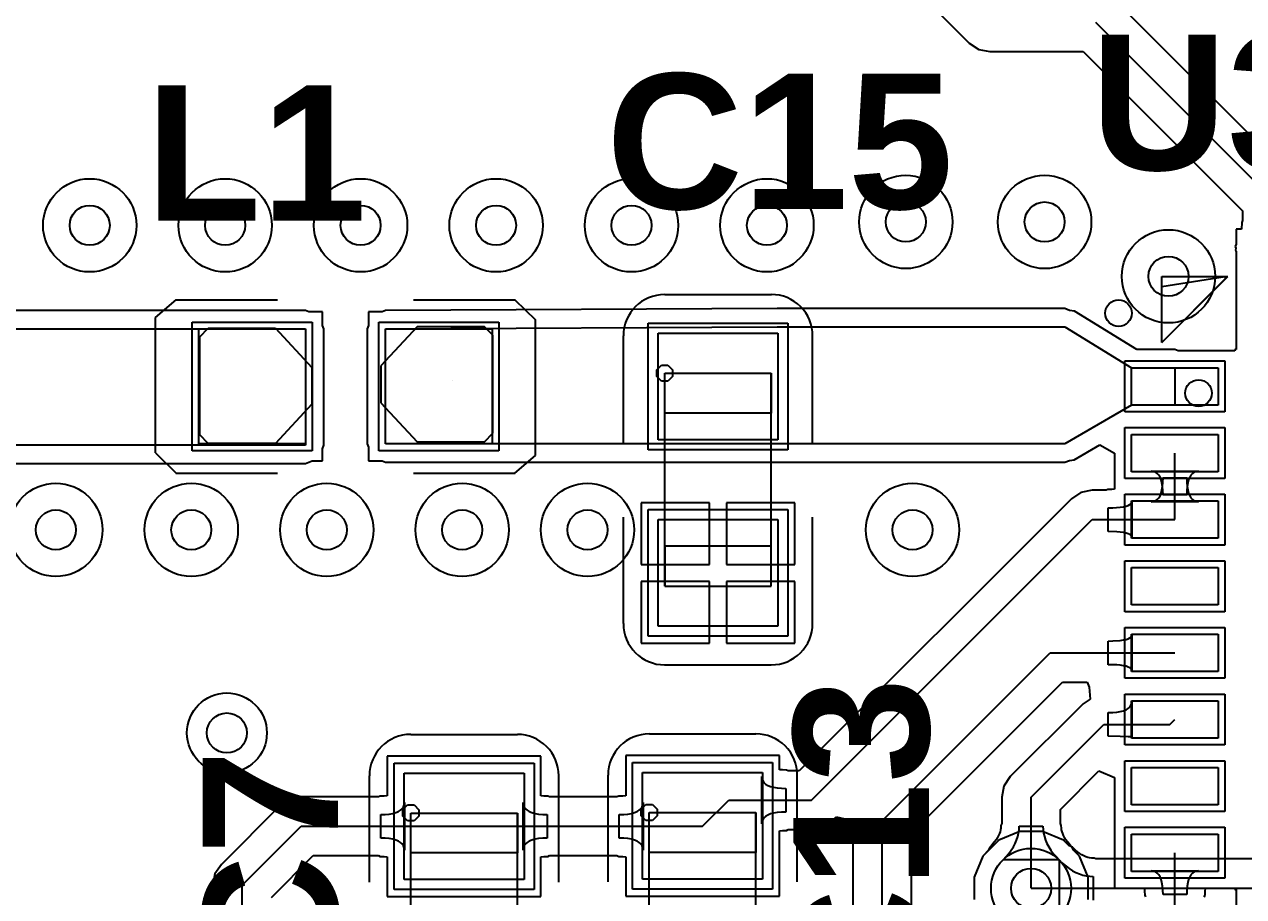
# Model space of a CAD drawing. Extents: x -53 to 82, y -68 to 38.
# Drawn here: x 11.37 to 20.52, y 18.08 to 24.62 of the extents above; entities that cross this region are included whole.
import ezdxf

# ---------------------------------------------------------------- set-up
doc = ezdxf.new("R2010")
doc.units = 0
for name, color, linetype in [('BOTTOM_LAYER', 5, 'CONTINUOUS'), ('MECHANICAL_15', 56, 'CONTINUOUS'), ('TOP_LAYER', 1, 'CONTINUOUS'), ('TOP_OVERLAY', 2, 'CONTINUOUS'), ('TOP_PASTE', 8, 'CONTINUOUS'), ('TOP_SOLDER', 216, 'CONTINUOUS')]:
    doc.layers.add(name, color=color, linetype=linetype)
doc.styles.add('ARIAL_BOLD', font='', dxfattribs={"height": 0.2})
doc.styles.get('ARIAL_BOLD').set_extended_font_data('Arial', bold=True)

msp = doc.modelspace()

# ---------------------------------------------------------------- linework, layer by layer
at = {"layer": 'BOTTOM_LAYER'}
for p, q in [((18.6811, 18.4996), (18.561, 18.3795)), ((18.8381, 18.5646), (18.6811, 18.4996)), ((19.0079, 18.5646), (18.8381, 18.5646)), ((19.1649, 18.4996), (19.0079, 18.5646)), ((19.2083, 18.4562), (19.1649, 18.4996)), ((19.2326, 18.4466), (19.2083, 18.4562)), ((19.2535, 18.4266), (19.2326, 18.4466)), ((19.2709, 18.4117), (19.2535, 18.4266)), ((19.2877, 18.3992), (19.2709, 18.4117)), ((19.3038, 18.389), (19.2877, 18.3992)), ((19.3191, 18.3809), (19.3038, 18.389)), ((18.561, 18.3795), (18.496, 18.2226)), ((19.1372, 17.9276), (19.1372, 18.3476)), ((19.1372, 18.3476), (19.1611, 18.3246)), ((19.1611, 18.3246), (19.1853, 18.304)), ((19.1853, 18.304), (19.2098, 18.2859)), ((19.3338, 18.3746), (19.3191, 18.3809)), ((19.348, 18.3699), (19.3338, 18.3746)), ((19.3617, 18.3667), (19.348, 18.3699)), ((19.3755, 18.3648), (19.3617, 18.3667)), ((19.3958, 18.3639), (19.3755, 18.3648)), ((19.4088, 18.3578), (19.3958, 18.3639)), ((27.2159, 18.3578), (19.4088, 18.3578)), ((18.496, 18.2226), (18.496, 18.0527)), ((19.2098, 18.2859), (19.2346, 18.2701)), ((19.2346, 18.2701), (19.2597, 18.2568)), ((19.2597, 18.2568), (19.285, 18.2459)), ((19.285, 18.2459), (19.3107, 18.2374)), ((19.3107, 18.2374), (19.3367, 18.2314)), ((19.3367, 18.2314), (19.363, 18.2277)), ((19.363, 18.2277), (19.3895, 18.2265)), ((19.3895, 18.2265), (19.3895, 18.0487)), ((18.923, 18.1376), (27.307, 18.1376))]:
    msp.add_line(p, q, dxfattribs=at)
for centre, radius in [((11.8618, 23.114), 0.35), ((12.8778, 23.114), 0.35), ((13.8938, 23.114), 0.35), ((14.9098, 23.114), 0.35), ((15.9258, 23.114), 0.35), ((16.9418, 23.114), 0.35), ((17.9832, 23.1394), 0.35), ((19.0246, 23.1394), 0.35), ((11.8618, 23.114), 0.15), ((12.8778, 23.114), 0.15), ((13.8938, 23.114), 0.15), ((14.9098, 23.114), 0.15), ((15.9258, 23.114), 0.15), ((16.9418, 23.114), 0.15), ((17.9832, 23.1394), 0.15), ((19.0246, 23.1394), 0.15), ((19.9534, 22.7312), 0.35), ((19.9534, 22.7312), 0.15), ((11.6078, 20.828), 0.35), ((12.6238, 20.828), 0.35), ((13.6398, 20.828), 0.35), ((14.6558, 20.828), 0.35), ((15.5956, 20.828), 0.35), ((18.034, 20.828), 0.35), ((11.6078, 20.828), 0.15), ((12.6238, 20.828), 0.15), ((13.6398, 20.828), 0.15), ((14.6558, 20.828), 0.15), ((15.5956, 20.828), 0.15), ((18.034, 20.828), 0.15), ((12.8905, 19.304), 0.3), ((12.8905, 19.304), 0.15), ((18.923, 18.1376), 0.3), ((18.923, 18.1376), 0.15)]:
    msp.add_circle(centre, radius, dxfattribs=at)
at = {"layer": 'MECHANICAL_15'}
for p, q in [((16.1145, 22.03), (16.1496, 22.0651)), ((16.1496, 22.0651), (16.1745, 22.0651)), ((16.1745, 22.0651), (16.1993, 22.0651)), ((16.1993, 22.0651), (16.2344, 22.03)), ((16.1145, 21.9803), (16.1145, 22.03)), ((16.1496, 21.9451), (16.1145, 21.9803)), ((16.1745, 22.005), (16.9745, 22.005)), ((16.1745, 20.405), (16.1745, 22.005)), ((16.1745, 22.005), (16.1745, 22.005)), ((16.1745, 22.005), (16.9745, 22.005)), ((16.1745, 21.705), (16.1745, 22.005)), ((16.2344, 21.9803), (16.1993, 21.9451)), ((16.2344, 22.03), (16.2344, 21.9803)), ((16.9745, 20.405), (16.9745, 22.005)), ((16.9745, 22.005), (16.9745, 21.705)), ((14.5798, 21.9487), (14.5803, 21.9492)), ((16.1745, 21.9451), (16.1496, 21.9451)), ((16.1745, 21.9451), (16.1745, 21.9451)), ((16.1993, 21.9451), (16.1745, 21.9451)), ((16.9745, 21.705), (16.1745, 21.705)), ((16.9745, 20.705), (16.1745, 20.705)), ((16.1745, 20.705), (16.1745, 20.405)), ((16.9745, 20.405), (16.9745, 20.705)), ((16.1745, 20.405), (16.9745, 20.405)), ((16.1745, 20.405), (16.1745, 20.405)), ((16.1745, 20.405), (16.9745, 20.405)), ((14.2095, 18.728), (14.2446, 18.7631)), ((14.2446, 18.7631), (14.2695, 18.7631)), ((14.2695, 18.7631), (14.2943, 18.7631)), ((14.2943, 18.7631), (14.3294, 18.728)), ((15.9992, 18.7319), (16.0343, 18.7671)), ((16.0343, 18.7671), (16.0591, 18.7671)), ((16.0591, 18.7671), (16.084, 18.7671)), ((16.084, 18.7671), (16.1191, 18.7319)), ((14.2095, 18.6783), (14.2095, 18.728)), ((14.2446, 18.6431), (14.2095, 18.6783)), ((14.2695, 18.703), (15.0695, 18.703)), ((14.2695, 17.103), (14.2695, 18.703)), ((14.2695, 18.703), (14.2695, 18.703)), ((14.2695, 18.703), (15.0695, 18.703)), ((14.2695, 18.403), (14.2695, 18.703)), ((14.3294, 18.6783), (14.2943, 18.6431)), ((14.3294, 18.728), (14.3294, 18.6783)), ((15.0695, 17.103), (15.0695, 18.703)), ((15.0695, 18.703), (15.0695, 18.403)), ((15.9992, 18.6823), (15.9992, 18.7319)), ((16.0343, 18.6471), (15.9992, 18.6823)), ((16.0592, 18.707), (16.8592, 18.707)), ((16.0592, 17.107), (16.0592, 18.707)), ((16.0592, 18.707), (16.0592, 18.707)), ((16.0592, 18.707), (16.8592, 18.707)), ((16.0592, 18.407), (16.0592, 18.707)), ((16.1191, 18.6823), (16.084, 18.6471)), ((16.1191, 18.7319), (16.1191, 18.6823)), ((16.8592, 17.107), (16.8592, 18.707)), ((16.8592, 18.707), (16.8592, 18.407)), ((14.2695, 18.6431), (14.2446, 18.6431)), ((14.2695, 18.6431), (14.2695, 18.6431)), ((14.2943, 18.6431), (14.2695, 18.6431)), ((16.0591, 18.6471), (16.0343, 18.6471)), ((16.0591, 18.6471), (16.0591, 18.6471)), ((16.084, 18.6471), (16.0591, 18.6471)), ((15.0695, 18.403), (14.2695, 18.403)), ((16.8592, 18.407), (16.0592, 18.407))]:
    msp.add_line(p, q, dxfattribs=at)
msp.add_circle((20.179, 21.855), 0.1001, dxfattribs=at)
at = {"layer": 'TOP_LAYER'}
for p, q in [((17.5875, 25.3537), (18.4588, 24.4823)), ((20.8846, 23.4703), (19.5613, 24.7937)), ((19.4056, 24.638), (20.729, 23.3146)), ((18.4588, 24.4823), (18.5303, 24.4346)), ((18.5303, 24.4346), (18.6145, 24.4179)), ((18.6145, 24.4179), (19.3144, 24.4179)), ((19.3144, 24.4179), (20.5089, 23.2234)), ((20.5089, 23.1502), (20.5027, 23.1364)), ((20.5089, 23.2234), (20.5089, 23.1502)), ((20.5011, 23.0845), (20.462, 23.0845)), ((20.462, 23.0845), (20.462, 22.9724)), ((20.5027, 23.1364), (20.5011, 23.0845)), ((20.462, 22.9724), (20.4546, 22.9545)), ((20.4546, 22.9545), (20.4598, 22.9417)), ((20.4598, 22.9417), (20.4571, 22.9282)), ((20.4571, 22.9282), (20.462, 22.9209)), ((20.462, 22.9209), (20.462, 22.182)), ((13.4806, 22.4745), (8.748, 22.4745)), ((13.5059, 22.464), (13.4806, 22.4745)), ((13.6076, 22.464), (13.5059, 22.464)), ((13.6076, 22.3623), (13.6076, 22.464)), ((14.0548, 22.464), (13.9534, 22.464)), ((13.9534, 22.464), (13.9534, 22.3623)), ((14.0797, 22.4745), (14.0548, 22.464)), ((17.0173, 22.4895), (14.0797, 22.4745)), ((17.0176, 22.4893), (17.0173, 22.4895)), ((17.018, 22.4895), (17.0176, 22.4893)), ((19.177, 22.4895), (17.018, 22.4895)), ((19.2118, 22.4751), (19.177, 22.4895)), ((19.249, 22.4691), (19.2118, 22.4751)), ((19.7153, 22.1825), (19.249, 22.4691)), ((10.9794, 22.337), (13.4806, 22.337)), ((12.6806, 21.473), (12.6806, 22.337)), ((12.6806, 22.337), (13.4806, 22.337)), ((13.4806, 22.337), (13.4806, 21.463)), ((13.4806, 22.337), (13.4806, 21.473)), ((13.6181, 22.337), (13.6076, 22.3623)), ((13.6181, 21.463), (13.6181, 22.337)), ((13.9534, 22.3623), (13.9429, 22.337)), ((13.9429, 22.337), (13.9429, 21.473)), ((14.0804, 22.337), (17.018, 22.352)), ((14.0804, 21.473), (14.0804, 22.337)), ((14.0804, 21.473), (14.0804, 22.337)), ((14.0804, 22.337), (14.8804, 22.337)), ((14.8804, 22.337), (14.8804, 21.473)), ((17.018, 22.352), (19.177, 22.352)), ((19.177, 22.352), (19.6765, 22.045)), ((16.1245, 21.505), (16.1245, 22.305)), ((16.1245, 22.305), (17.0245, 22.305)), ((17.0245, 22.305), (17.0245, 21.505)), ((20.0015, 22.1825), (19.7153, 22.1825)), ((20.0267, 22.172), (20.0015, 22.1825)), ((20.452, 22.172), (20.0267, 22.172)), ((20.462, 22.182), (20.452, 22.182)), ((20.452, 22.182), (20.452, 22.172)), ((19.6765, 22.045), (20.0015, 22.045)), ((19.6765, 22.045), (20.3265, 22.045)), ((19.6765, 21.765), (19.6765, 22.045)), ((20.0015, 22.045), (20.0015, 21.765)), ((20.3265, 22.045), (20.3265, 21.765)), ((19.6765, 21.7651), (19.177, 21.473)), ((20.0015, 21.765), (19.6765, 21.7651)), ((20.3265, 21.765), (19.6765, 21.765)), ((17.0245, 21.505), (16.1245, 21.505)), ((19.6765, 21.545), (20.3265, 21.545)), ((19.6765, 21.265), (19.6765, 21.545)), ((20.3265, 21.545), (20.3265, 21.265)), ((13.4806, 21.463), (10.0054, 21.463)), ((13.4806, 21.473), (12.6806, 21.473)), ((13.6076, 21.4377), (13.6181, 21.463)), ((13.6076, 21.346), (13.6076, 21.4377)), ((13.9429, 21.473), (13.9534, 21.4478)), ((13.9534, 21.4478), (13.9534, 21.346)), ((19.177, 21.473), (14.0804, 21.473)), ((14.8804, 21.473), (14.0804, 21.473)), ((19.2464, 21.3544), (19.4393, 21.4672)), ((19.4393, 21.4672), (19.5495, 21.404)), ((19.5495, 21.404), (19.5495, 21.1331)), ((20.0015, 20.905), (20.0015, 21.405)), ((8.763, 21.3255), (13.4806, 21.3255)), ((13.4806, 21.3255), (13.5301, 21.346)), ((13.5301, 21.346), (13.6076, 21.346)), ((13.9534, 21.346), (14.0551, 21.346)), ((14.0551, 21.346), (14.0804, 21.3356)), ((14.0804, 21.3356), (19.177, 21.3356)), ((19.177, 21.3356), (19.2105, 21.3494)), ((19.2105, 21.3494), (19.2464, 21.3544)), ((20.3265, 21.265), (19.6765, 21.265)), ((19.8406, 21.2663), (19.8237, 21.2681)), ((19.8237, 21.2681), (20.1793, 21.2681)), ((19.8557, 21.261), (19.8406, 21.2663)), ((19.869, 21.2521), (19.8557, 21.261)), ((19.8806, 21.2396), (19.869, 21.2521)), ((19.8904, 21.2236), (19.8806, 21.2396)), ((19.8984, 21.2041), (19.8904, 21.2236)), ((19.9117, 21.1854), (19.9126, 21.2198)), ((19.9126, 21.2198), (20.0904, 21.2198)), ((20.0904, 21.2198), (20.0913, 21.1854)), ((20.1126, 21.2236), (20.1046, 21.2041)), ((20.1224, 21.2396), (20.1126, 21.2236)), ((20.1339, 21.2521), (20.1224, 21.2396)), ((20.1473, 21.261), (20.1339, 21.2521)), ((20.1624, 21.2663), (20.1473, 21.261)), ((20.1793, 21.2681), (20.1624, 21.2663)), ((19.4998, 21.1314), (19.4853, 21.1252)), ((19.5299, 21.1318), (19.4998, 21.1314)), ((19.5495, 21.1331), (19.5299, 21.1318)), ((19.9046, 21.181), (19.8984, 21.2041)), ((19.8984, 21.1041), (19.9046, 21.1276)), ((19.909, 21.1543), (19.9046, 21.181)), ((19.9046, 21.1276), (19.909, 21.1547)), ((19.909, 21.1547), (19.9117, 21.1854)), ((19.9117, 21.1241), (19.909, 21.1543)), ((20.0913, 21.1854), (20.0939, 21.1547)), ((20.0939, 21.1543), (20.0913, 21.1241)), ((20.0984, 21.181), (20.0939, 21.1543)), ((20.0939, 21.1547), (20.0984, 21.1276)), ((20.1046, 21.2041), (20.0984, 21.181)), ((20.0984, 21.1276), (20.1046, 21.1041)), ((19.2254, 21.0607), (17.1838, 19.0191)), ((19.2968, 21.1084), (19.2254, 21.0607)), ((19.381, 21.1252), (19.2968, 21.1084)), ((19.4853, 21.1252), (19.381, 21.1252)), ((19.6765, 21.045), (20.3265, 21.045)), ((19.6765, 20.765), (19.6765, 21.045)), ((19.6777, 21.0329), (19.6795, 21.042)), ((19.6795, 21.042), (19.6795, 20.7681)), ((19.8237, 21.0389), (19.8406, 21.0408)), ((20.1793, 21.0389), (19.8237, 21.0389)), ((19.8406, 21.0408), (19.8557, 21.0462)), ((19.8557, 21.0462), (19.869, 21.0552)), ((19.869, 21.0552), (19.8806, 21.0679)), ((19.8806, 21.0679), (19.8904, 21.0842)), ((19.8904, 21.0842), (19.8984, 21.1041)), ((19.9126, 21.0903), (19.9117, 21.1241)), ((20.0904, 21.0903), (19.9126, 21.0903)), ((20.0913, 21.1241), (20.0904, 21.0903)), ((20.1046, 21.1041), (20.1126, 21.0842)), ((20.1126, 21.0842), (20.1224, 21.0679)), ((20.1224, 21.0679), (20.1339, 21.0552)), ((20.1339, 21.0552), (20.1473, 21.0462)), ((20.1473, 21.0462), (20.1624, 21.0408)), ((20.1624, 21.0408), (20.1793, 21.0389)), ((20.3265, 21.045), (20.3265, 20.765)), ((16.511, 21.032), (15.9975, 21.032)), ((15.9975, 21.032), (15.9975, 20.5685)), ((16.511, 20.5685), (16.511, 21.032)), ((17.1515, 21.032), (16.638, 21.032)), ((16.638, 21.032), (16.638, 20.5685)), ((17.1515, 20.5685), (17.1515, 21.032)), ((19.5017, 20.9939), (19.5355, 20.9944)), ((19.5017, 20.8161), (19.5017, 20.9939)), ((19.5355, 20.9944), (19.5924, 20.9983)), ((19.5924, 20.9983), (19.6155, 21.0016)), ((19.6155, 21.0016), (19.6351, 21.006)), ((19.6351, 21.006), (19.6511, 21.0112)), ((19.6511, 21.0112), (19.6635, 21.0175)), ((19.6635, 21.0175), (19.6724, 21.0247)), ((19.6724, 21.0247), (19.6777, 21.0329)), ((16.1245, 20.105), (16.1245, 20.905)), ((16.1245, 20.905), (17.0245, 20.905)), ((17.0245, 20.905), (17.0245, 20.105)), ((17.2749, 18.7989), (19.381, 20.905)), ((19.381, 20.905), (20.0015, 20.905)), ((19.5657, 20.8142), (19.5017, 20.8161)), ((19.5924, 20.8118), (19.5657, 20.8142)), ((19.6155, 20.8084), (19.5924, 20.8118)), ((19.6351, 20.8041), (19.6155, 20.8084)), ((19.6511, 20.7988), (19.6351, 20.8041)), ((19.6635, 20.7926), (19.6511, 20.7988)), ((19.6724, 20.7854), (19.6635, 20.7926)), ((19.6777, 20.7772), (19.6724, 20.7854)), ((20.3265, 20.765), (19.6765, 20.765)), ((19.6795, 20.7681), (19.6777, 20.7772)), ((15.9975, 20.5685), (16.511, 20.5685)), ((16.638, 20.5685), (17.1515, 20.5685)), ((19.6765, 20.545), (20.3265, 20.545)), ((19.6765, 20.265), (19.6765, 20.545)), ((20.3265, 20.545), (20.3265, 20.265)), ((16.511, 20.4415), (15.9975, 20.4415)), ((15.9975, 20.4415), (15.9975, 19.978)), ((16.511, 19.978), (16.511, 20.4415)), ((17.1515, 20.4415), (16.638, 20.4415)), ((16.638, 20.4415), (16.638, 19.978)), ((17.1515, 19.978), (17.1515, 20.4415)), ((20.3265, 20.265), (19.6765, 20.265)), ((17.0245, 20.105), (16.1245, 20.105)), ((19.6724, 20.0247), (19.6777, 20.0328)), ((19.6765, 20.045), (20.3265, 20.045)), ((19.6765, 19.765), (19.6765, 20.045)), ((19.6777, 20.0328), (19.6795, 20.042)), ((19.6795, 20.042), (19.6795, 19.7681)), ((20.3265, 20.045), (20.3265, 19.765)), ((15.9975, 19.978), (16.511, 19.978)), ((16.638, 19.978), (17.1515, 19.978)), ((19.5017, 19.9939), (19.5355, 19.9944)), ((19.5017, 19.8161), (19.5017, 19.9939)), ((19.5355, 19.9944), (19.5924, 19.9982)), ((19.5924, 19.9982), (19.6155, 20.0016)), ((19.6155, 20.0016), (19.6351, 20.0059)), ((19.6351, 20.0059), (19.6511, 20.0112)), ((19.6511, 20.0112), (19.6635, 20.0175)), ((19.6635, 20.0175), (19.6724, 20.0247)), ((17.8054, 18.6436), (19.0668, 19.905)), ((19.0668, 19.905), (20.0015, 19.905)), ((19.5657, 19.8142), (19.5017, 19.8161)), ((19.5924, 19.8118), (19.5657, 19.8142)), ((19.6155, 19.8084), (19.5924, 19.8118)), ((19.6351, 19.8041), (19.6155, 19.8084)), ((19.6511, 19.7988), (19.6351, 19.8041)), ((19.6635, 19.7926), (19.6511, 19.7988)), ((19.6724, 19.7854), (19.6635, 19.7926)), ((19.6777, 19.7772), (19.6724, 19.7854)), ((20.3265, 19.765), (19.6765, 19.765)), ((19.6795, 19.7681), (19.6777, 19.7772)), ((18.0255, 18.5524), (19.158, 19.6849)), ((19.158, 19.6849), (19.3441, 19.6849)), ((19.3441, 19.6849), (19.3581, 19.6463)), ((19.3581, 19.6463), (19.3652, 19.5579)), ((19.3139, 19.5236), (18.7673, 18.9771)), ((19.3652, 19.5579), (19.3139, 19.5236)), ((19.6351, 19.4781), (19.6511, 19.4875)), ((19.6511, 19.4875), (19.6635, 19.4985)), ((19.6635, 19.4985), (19.6724, 19.5113)), ((19.6724, 19.5113), (19.6777, 19.5258)), ((19.6765, 19.545), (20.3265, 19.545)), ((19.6765, 19.265), (19.6765, 19.545)), ((19.6777, 19.5258), (19.6795, 19.542)), ((19.6795, 19.542), (19.6795, 19.2681)), ((20.3265, 19.545), (20.3265, 19.265)), ((19.5017, 19.4568), (19.5355, 19.4577)), ((19.5017, 19.279), (19.5017, 19.4568)), ((19.5355, 19.4577), (19.5657, 19.4602)), ((19.5657, 19.4602), (19.5924, 19.4645)), ((19.5924, 19.4645), (19.6155, 19.4704)), ((19.6155, 19.4704), (19.6351, 19.4781)), ((19.9644, 19.3679), (20.0015, 19.405)), ((18.923, 18.8214), (19.4695, 19.3679)), ((19.4695, 19.3679), (19.9644, 19.3679)), ((19.5924, 19.278), (19.5017, 19.279)), ((19.6511, 19.2751), (19.5924, 19.278)), ((19.6635, 19.2736), (19.6511, 19.2751)), ((19.6724, 19.272), (19.6635, 19.2736)), ((19.6777, 19.2701), (19.6724, 19.272)), ((20.3265, 19.265), (19.6765, 19.265)), ((19.6795, 19.2681), (19.6777, 19.2701)), ((15.2465, 19.13), (14.0925, 19.13)), ((14.0925, 19.13), (14.0925, 18.8321)), ((15.2465, 18.832), (15.2465, 19.13)), ((17.0362, 19.134), (15.8822, 19.134)), ((15.8822, 19.134), (15.8822, 18.8321)), ((17.0362, 19.0279), (17.0362, 19.134)), ((17.0573, 19.026), (17.0362, 19.0279)), ((17.0875, 19.0253), (17.0573, 19.026)), ((17.1014, 19.0191), (17.0875, 19.0253)), ((19.6765, 19.045), (20.3265, 19.045)), ((19.6765, 18.765), (19.6765, 19.045)), ((20.3265, 19.045), (20.3265, 18.765)), ((14.2195, 18.203), (14.2195, 19.003)), ((14.2195, 19.003), (15.1195, 19.003)), ((15.1195, 19.003), (15.1195, 18.203)), ((16.0092, 18.207), (16.0092, 19.007)), ((16.0092, 19.007), (16.9092, 19.007)), ((16.9031, 18.6211), (16.9031, 18.9767)), ((16.9031, 18.9767), (16.9049, 18.9599)), ((16.9049, 18.9599), (16.9103, 18.9447)), ((16.9092, 19.007), (16.9092, 18.207)), ((16.9103, 18.9447), (16.9194, 18.9314)), ((16.9194, 18.9314), (16.932, 18.9198)), ((17.1838, 19.0191), (17.1014, 19.0191)), ((18.7673, 18.9771), (18.7196, 18.9056)), ((19.1431, 18.7302), (19.4321, 19.0192)), ((19.4321, 19.0192), (19.5495, 18.9706)), ((19.5495, 18.9706), (19.5495, 18.138)), ((16.932, 18.9198), (16.9483, 18.9101)), ((16.9483, 18.9101), (16.9682, 18.9021)), ((16.9682, 18.9021), (16.9917, 18.8958)), ((16.9917, 18.8958), (17.0188, 18.8914)), ((17.0188, 18.8914), (17.0496, 18.8887)), ((17.0496, 18.8887), (17.084, 18.8878)), ((17.084, 18.8878), (17.084, 18.71)), ((18.7196, 18.9056), (18.7029, 18.8214)), ((13.2912, 18.7587), (12.8491, 18.3167)), ((13.3626, 18.8064), (13.2912, 18.7587)), ((13.4468, 18.8232), (13.3626, 18.8064)), ((14.0273, 18.8232), (13.4468, 18.8232)), ((14.0411, 18.8294), (14.0273, 18.8232)), ((14.0707, 18.8301), (14.0411, 18.8294)), ((14.0914, 18.832), (14.0707, 18.8301)), ((14.0925, 18.8321), (14.0914, 18.832)), ((14.2066, 18.7355), (14.2155, 18.7488)), ((14.2155, 18.7488), (14.2208, 18.7639)), ((14.2208, 18.7639), (14.2226, 18.7808)), ((14.2226, 18.7808), (14.2226, 18.4252)), ((15.1134, 18.4252), (15.1134, 18.7808)), ((15.1134, 18.7808), (15.1152, 18.7639)), ((15.1152, 18.7639), (15.1207, 18.7488)), ((15.1207, 18.7488), (15.1297, 18.7355)), ((15.2676, 18.8301), (15.2465, 18.832)), ((15.2978, 18.8294), (15.2676, 18.8301)), ((15.3117, 18.8232), (15.2978, 18.8294)), ((15.8169, 18.8232), (15.3117, 18.8232)), ((15.8308, 18.8294), (15.8169, 18.8232)), ((15.8603, 18.8301), (15.8308, 18.8294)), ((15.8811, 18.832), (15.8603, 18.8301)), ((15.8822, 18.8321), (15.8811, 18.832)), ((15.9962, 18.7355), (16.0051, 18.7488)), ((16.0051, 18.7488), (16.0105, 18.7639)), ((16.0105, 18.7639), (16.0122, 18.7808)), ((16.0122, 18.7808), (16.0122, 18.4252)), ((16.4592, 18.603), (16.6551, 18.7989)), ((16.6551, 18.7989), (17.2749, 18.7989)), ((18.7029, 18.8214), (18.7029, 18.6234)), ((18.923, 18.1376), (18.923, 18.8214)), ((20.3265, 18.765), (19.6765, 18.765)), ((14.0448, 18.6919), (14.0785, 18.6928)), ((14.0448, 18.5141), (14.0448, 18.6919)), ((14.0785, 18.6928), (14.1088, 18.6955)), ((14.1088, 18.6955), (14.1354, 18.6999)), ((14.1354, 18.6999), (14.1586, 18.7062)), ((14.1586, 18.7062), (14.1781, 18.7142)), ((14.1781, 18.7142), (14.1941, 18.7239)), ((14.1941, 18.7239), (14.2066, 18.7355)), ((15.1297, 18.7355), (15.1424, 18.7239)), ((15.1424, 18.7239), (15.1586, 18.7142)), ((15.1586, 18.7142), (15.1785, 18.7062)), ((15.1785, 18.7062), (15.202, 18.6999)), ((15.202, 18.6999), (15.2292, 18.6955)), ((15.2292, 18.6955), (15.2599, 18.6928)), ((15.2599, 18.6928), (15.2943, 18.6919)), ((15.2943, 18.6919), (15.2943, 18.5141)), ((15.8344, 18.6919), (15.8682, 18.6928)), ((15.8344, 18.5141), (15.8344, 18.6919)), ((15.8682, 18.6928), (15.8985, 18.6955)), ((15.8985, 18.6955), (15.9251, 18.6999)), ((15.9251, 18.6999), (15.9482, 18.7062)), ((15.9482, 18.7062), (15.9678, 18.7142)), ((15.9678, 18.7142), (15.9838, 18.7239)), ((15.9838, 18.7239), (15.9962, 18.7355)), ((16.9194, 18.6665), (16.9103, 18.6531)), ((16.932, 18.678), (16.9194, 18.6665)), ((16.9483, 18.6878), (16.932, 18.678)), ((16.9682, 18.6958), (16.9483, 18.6878)), ((16.9917, 18.702), (16.9682, 18.6958)), ((17.0188, 18.7065), (16.9917, 18.702)), ((17.0496, 18.7092), (17.0188, 18.7065)), ((17.084, 18.71), (17.0496, 18.7092)), ((17.4306, 18.6433), (17.462, 18.6747)), ((17.462, 18.6747), (17.5247, 18.6589)), ((17.5247, 18.6589), (17.5853, 18.6184)), ((19.1431, 18.6234), (19.1431, 18.7302)), ((13.0048, 18.161), (13.4468, 18.603)), ((13.4468, 18.603), (14.6695, 18.603)), ((14.6695, 18.603), (16.4592, 18.603)), ((16.9049, 18.638), (16.9031, 18.6211)), ((16.9103, 18.6531), (16.9049, 18.638)), ((17.0362, 18.57), (17.0573, 18.5718)), ((17.0362, 18.08), (17.0362, 18.57)), ((17.0573, 18.5718), (17.0875, 18.5726)), ((17.0875, 18.5726), (17.1014, 18.5788)), ((17.1014, 18.5788), (17.2749, 18.5788)), ((17.2749, 18.5788), (17.3592, 18.5956)), ((17.3592, 18.5956), (17.4306, 18.6433)), ((17.5853, 18.6184), (17.5853, 15.8782)), ((17.8054, 15.3924), (17.8054, 18.6436)), ((18.6939, 18.5764), (18.6907, 18.5626)), ((18.6959, 18.5902), (18.6939, 18.5764)), ((18.6968, 18.6104), (18.6959, 18.5902)), ((18.7029, 18.6234), (18.6968, 18.6104)), ((18.8293, 18.5513), (18.8329, 18.5776)), ((18.8329, 18.5776), (18.8341, 18.6042)), ((18.8341, 18.6042), (19.0119, 18.6042)), ((19.0119, 18.6042), (19.0131, 18.5776)), ((19.0131, 18.5776), (19.0167, 18.5513)), ((19.1492, 18.6104), (19.1431, 18.6234)), ((19.1501, 18.5902), (19.1492, 18.6104)), ((19.1521, 18.5764), (19.1501, 18.5902)), ((19.1553, 18.5626), (19.1521, 18.5764)), ((14.0785, 18.5132), (14.0448, 18.5141)), ((14.1088, 18.5106), (14.0785, 18.5132)), ((14.1354, 18.5061), (14.1088, 18.5106)), ((14.1586, 18.4999), (14.1354, 18.5061)), ((14.1781, 18.4919), (14.1586, 18.4999)), ((14.1941, 18.4821), (14.1781, 18.4919)), ((14.2066, 18.4706), (14.1941, 18.4821)), ((15.1424, 18.4821), (15.1297, 18.4706)), ((15.1586, 18.4919), (15.1424, 18.4821)), ((15.1785, 18.4999), (15.1586, 18.4919)), ((15.202, 18.5061), (15.1785, 18.4999)), ((15.2292, 18.5106), (15.202, 18.5061)), ((15.2599, 18.5132), (15.2292, 18.5106)), ((15.2943, 18.5141), (15.2599, 18.5132)), ((15.8682, 18.5132), (15.8344, 18.5141)), ((15.8985, 18.5106), (15.8682, 18.5132)), ((15.9251, 18.5061), (15.8985, 18.5106)), ((15.9482, 18.4999), (15.9251, 18.5061)), ((15.9678, 18.4919), (15.9482, 18.4999)), ((15.9838, 18.4821), (15.9678, 18.4919)), ((15.9962, 18.4706), (15.9838, 18.4821)), ((18.0255, 15.8782), (18.0255, 18.5524)), ((18.6489, 18.4855), (18.6341, 18.4681)), ((18.6614, 18.5024), (18.6489, 18.4855)), ((18.6716, 18.5184), (18.6614, 18.5024)), ((18.6798, 18.5338), (18.6716, 18.5184)), ((18.6861, 18.5484), (18.6798, 18.5338)), ((18.6907, 18.5626), (18.6861, 18.5484)), ((18.7905, 18.4492), (18.8038, 18.4743)), ((18.8038, 18.4743), (18.8147, 18.4997)), ((18.8147, 18.4997), (18.8232, 18.5254)), ((18.8232, 18.5254), (18.8293, 18.5513)), ((19.0167, 18.5513), (19.0228, 18.5254)), ((19.0228, 18.5254), (19.0313, 18.4997)), ((19.0313, 18.4997), (19.0422, 18.4743)), ((19.0422, 18.4743), (19.0555, 18.4492)), ((19.1599, 18.5484), (19.1553, 18.5626)), ((19.1662, 18.5338), (19.1599, 18.5484)), ((19.1744, 18.5184), (19.1662, 18.5338)), ((19.1846, 18.5024), (19.1744, 18.5184)), ((19.1971, 18.4855), (19.1846, 18.5024)), ((19.2119, 18.4681), (19.1971, 18.4855)), ((19.6765, 18.545), (20.3265, 18.545)), ((19.6765, 18.265), (19.6765, 18.545)), ((20.3265, 18.545), (20.3265, 18.265)), ((13.2249, 18.0698), (13.538, 18.3829)), ((13.538, 18.3829), (14.0273, 18.3829)), ((14.0273, 18.3829), (14.0411, 18.3767)), ((14.2155, 18.4572), (14.2066, 18.4706)), ((14.2208, 18.4421), (14.2155, 18.4572)), ((14.2226, 18.4252), (14.2208, 18.4421)), ((15.1152, 18.4421), (15.1134, 18.4252)), ((15.1207, 18.4572), (15.1152, 18.4421)), ((15.1297, 18.4706), (15.1207, 18.4572)), ((15.2978, 18.3767), (15.3117, 18.3829)), ((15.3117, 18.3829), (15.8169, 18.3829)), ((15.8169, 18.3829), (15.8308, 18.3767)), ((16.0051, 18.4572), (15.9962, 18.4706)), ((16.0105, 18.4421), (16.0051, 18.4572)), ((16.0122, 18.4252), (16.0105, 18.4421)), ((18.6045, 18.423), (18.561, 18.3795)), ((18.614, 18.4472), (18.6045, 18.423)), ((18.6341, 18.4681), (18.614, 18.4472)), ((18.736, 18.3758), (18.7566, 18.4)), ((18.7566, 18.4), (18.7748, 18.4244)), ((18.7748, 18.4244), (18.7905, 18.4492)), ((19.0555, 18.4492), (19.0712, 18.4244)), ((19.0712, 18.4244), (19.0894, 18.4)), ((19.0894, 18.4), (19.11, 18.3758)), ((19.232, 18.4472), (19.2119, 18.4681)), ((19.2415, 18.423), (19.232, 18.4472)), ((19.285, 18.3795), (19.2415, 18.423)), ((20.0015, 14.5847), (20.0015, 18.405)), ((12.8491, 18.3167), (12.8014, 18.2452)), ((14.0411, 18.3767), (14.0707, 18.3759)), ((14.0707, 18.3759), (14.0914, 18.3741)), ((14.0914, 18.3741), (14.0925, 18.3739)), ((14.0925, 18.3739), (14.0925, 18.076)), ((15.2465, 18.3741), (15.2676, 18.3759)), ((15.2465, 18.076), (15.2465, 18.3741)), ((15.2676, 18.3759), (15.2978, 18.3767)), ((15.8308, 18.3767), (15.8603, 18.3759)), ((15.8603, 18.3759), (15.8811, 18.3741)), ((15.8811, 18.3741), (15.8822, 18.3739)), ((15.8822, 18.3739), (15.8822, 18.08)), ((18.561, 18.3795), (18.496, 18.2226)), ((18.713, 18.3519), (18.736, 18.3758)), ((19.133, 18.3519), (18.713, 18.3519)), ((19.11, 18.3758), (19.133, 18.3519)), ((19.35, 18.2226), (19.285, 18.3795)), ((12.8014, 18.2452), (12.7847, 18.161)), ((15.1195, 18.203), (14.2195, 18.203)), ((16.9092, 18.207), (16.0092, 18.207)), ((18.496, 18.2226), (18.496, 18.0527)), ((19.35, 18.0527), (19.35, 18.2226)), ((20.3265, 18.265), (19.6765, 18.265)), ((19.8406, 18.2663), (19.8237, 18.2681)), ((19.8237, 18.2681), (20.1793, 18.2681)), ((19.8557, 18.2609), (19.8406, 18.2663)), ((19.869, 18.2521), (19.8557, 18.2609)), ((19.8806, 18.2396), (19.869, 18.2521)), ((19.8904, 18.2236), (19.8806, 18.2396)), ((19.8984, 18.2041), (19.8904, 18.2236)), ((19.9046, 18.1809), (19.8984, 18.2041)), ((20.1046, 18.2041), (20.0984, 18.1809)), ((20.1126, 18.2236), (20.1046, 18.2041)), ((20.1224, 18.2396), (20.1126, 18.2236)), ((20.1339, 18.2521), (20.1224, 18.2396)), ((20.1473, 18.2609), (20.1339, 18.2521)), ((20.1624, 18.2663), (20.1473, 18.2609)), ((20.1793, 18.2681), (20.1624, 18.2663)), ((12.7847, 18.161), (12.7847, 17.7808)), ((13.0048, 16.8402), (13.0048, 18.161)), ((19.5495, 18.138), (19.7724, 18.138)), ((19.7724, 18.138), (19.7726, 18.1369)), ((19.7726, 18.1369), (19.7744, 18.1162)), ((19.7744, 18.1162), (19.7752, 18.0866)), ((19.909, 18.1543), (19.9046, 18.1809)), ((19.9117, 18.124), (19.909, 18.1543)), ((19.9126, 18.0903), (19.9117, 18.124)), ((20.0913, 18.124), (20.0904, 18.0903)), ((20.0939, 18.1543), (20.0913, 18.124)), ((20.0984, 18.1809), (20.0939, 18.1543)), ((20.2278, 18.0866), (20.2286, 18.1162)), ((20.2286, 18.1162), (20.2304, 18.1369)), ((20.2304, 18.1369), (20.2306, 18.138)), ((20.2306, 18.138), (20.452, 18.138)), ((20.452, 18.138), (20.452, 18.128)), ((20.452, 18.128), (20.462, 18.128)), ((20.462, 18.128), (20.462, 17.3892)), ((14.0925, 18.076), (15.2465, 18.076)), ((15.8822, 18.08), (17.0362, 18.08)), ((19.7752, 18.0866), (19.7814, 18.0728)), ((20.0904, 18.0903), (19.9126, 18.0903)), ((20.2216, 18.0728), (20.2278, 18.0866))]:
    msp.add_line(p, q, dxfattribs=at)
for centre, radius in [((11.8618, 23.114), 0.35), ((12.8778, 23.114), 0.35), ((13.8938, 23.114), 0.35), ((14.9098, 23.114), 0.35), ((15.9258, 23.114), 0.35), ((16.9418, 23.114), 0.35), ((17.9832, 23.1394), 0.35), ((19.0246, 23.1394), 0.35), ((11.8618, 23.114), 0.15), ((12.8778, 23.114), 0.15), ((13.8938, 23.114), 0.15), ((14.9098, 23.114), 0.15), ((15.9258, 23.114), 0.15), ((16.9418, 23.114), 0.15), ((17.9832, 23.1394), 0.15), ((19.0246, 23.1394), 0.15), ((19.9534, 22.7312), 0.35), ((19.9534, 22.7312), 0.15), ((11.6078, 20.828), 0.35), ((12.6238, 20.828), 0.35), ((13.6398, 20.828), 0.35), ((14.6558, 20.828), 0.35), ((15.5956, 20.828), 0.35), ((18.034, 20.828), 0.35), ((11.6078, 20.828), 0.15), ((12.6238, 20.828), 0.15), ((13.6398, 20.828), 0.15), ((14.6558, 20.828), 0.15), ((15.5956, 20.828), 0.15), ((18.034, 20.828), 0.15), ((12.8905, 19.304), 0.3), ((12.8905, 19.304), 0.15), ((18.923, 18.1376), 0.3), ((18.923, 18.1376), 0.15)]:
    msp.add_circle(centre, radius, dxfattribs=at)
at = {"layer": 'TOP_OVERLAY'}
for p, q in [((19.9028, 22.2355), (19.9028, 22.7312)), ((19.9028, 22.7312), (20.3985, 22.7312)), ((19.9028, 22.2355), (20.3985, 22.7312)), ((19.9028, 22.655), (20.379, 22.7312)), ((20.379, 22.7117), (19.9028, 22.2355)), ((20.379, 22.7312), (20.379, 22.7117)), ((16.1748, 22.5949), (16.9748, 22.5949)), ((19.9028, 22.2355), (19.9028, 22.655)), ((12.3564, 22.4223), (12.5105, 22.5549)), ((12.5085, 22.5549), (13.2705, 22.5549)), ((14.2906, 22.5549), (15.0526, 22.5549)), ((15.0505, 22.5549), (15.2047, 22.4039)), ((12.3564, 21.4059), (12.3564, 22.4223)), ((15.2047, 21.3875), (15.2047, 22.4039)), ((15.8649, 21.4852), (15.8649, 22.2852)), ((17.2846, 21.4852), (17.2846, 22.2852)), ((12.3564, 21.4059), (12.5105, 21.2536)), ((15.0505, 21.2549), (15.2047, 21.3875)), ((12.5085, 21.2549), (13.2705, 21.2549)), ((14.2906, 21.2549), (15.0526, 21.2549)), ((15.8645, 20.1248), (15.8645, 20.9247)), ((17.2841, 20.1248), (17.2841, 20.9247)), ((16.1743, 19.815), (16.9743, 19.815)), ((14.2698, 19.2929), (15.0698, 19.2929)), ((16.0595, 19.2969), (16.8595, 19.2969)), ((13.9599, 18.1832), (13.9599, 18.9832)), ((15.3796, 18.1832), (15.3796, 18.9832)), ((15.7496, 18.1872), (15.7496, 18.9872)), ((17.1693, 18.1872), (17.1693, 18.9872))]:
    msp.add_line(p, q, dxfattribs=at)
msp.add_circle((19.5791, 22.455), 0.1001, dxfattribs=at)
for centre, start, end in [((16.1748, 22.2851), 90, 179.9953), ((16.9748, 22.2851), 0.0047, 90.0094), ((16.1743, 20.1248), 180, 270), ((16.9743, 20.1248), 269.9953, 0), ((14.2698, 18.9831), 90, 179.9953), ((15.0698, 18.9831), 0.0047, 90.0094), ((16.0595, 18.9871), 90, 179.9953), ((16.8595, 18.9871), 0.0047, 90.0094)]:
    msp.add_arc(centre, 0.3098, start, end, dxfattribs=at)
at = {"layer": 'TOP_PASTE'}
for p, q in [((12.6874, 22.2776), (12.7514, 22.3416)), ((12.7514, 22.3416), (13.2547, 22.3416)), ((13.2547, 22.3416), (13.5289, 22.0479)), ((14.3187, 22.3529), (14.0445, 22.0591)), ((14.822, 22.3529), (14.3187, 22.3529)), ((14.886, 22.2889), (14.822, 22.3529)), ((12.6874, 21.5416), (12.6874, 22.2776)), ((14.886, 21.5529), (14.886, 22.2889)), ((16.1245, 21.505), (16.1245, 22.305)), ((16.1245, 22.305), (17.0245, 22.305)), ((17.0245, 22.305), (17.0245, 21.505)), ((13.5289, 22.0479), (13.5289, 21.7714)), ((14.0445, 22.0591), (14.0445, 21.7826)), ((19.6765, 21.7651), (19.6765, 22.0451)), ((19.6765, 22.0451), (20.3265, 22.0451)), ((20.3265, 22.0451), (20.3265, 21.7651)), ((13.5289, 21.7714), (13.2547, 21.4776)), ((14.0445, 21.7826), (14.3187, 21.4889)), ((20.3265, 21.7651), (19.6765, 21.7651)), ((12.7514, 21.4776), (12.6874, 21.5416)), ((14.822, 21.4889), (14.886, 21.5529)), ((17.0245, 21.505), (16.1245, 21.505)), ((19.6765, 21.265), (19.6765, 21.545)), ((19.6765, 21.545), (20.3265, 21.545)), ((20.3265, 21.545), (20.3265, 21.265)), ((13.2547, 21.4776), (12.7514, 21.4776)), ((14.3187, 21.4889), (14.822, 21.4889)), ((20.3265, 21.265), (19.6765, 21.265)), ((19.6765, 20.7651), (19.6765, 21.0451)), ((19.6765, 21.0451), (20.3265, 21.0451)), ((20.3265, 21.0451), (20.3265, 20.7651)), ((16.1245, 20.105), (16.1245, 20.905)), ((16.1245, 20.905), (17.0245, 20.905)), ((17.0245, 20.905), (17.0245, 20.105)), ((20.3265, 20.7651), (19.6765, 20.7651)), ((19.6765, 20.265), (19.6765, 20.545)), ((19.6765, 20.545), (20.3265, 20.545)), ((20.3265, 20.545), (20.3265, 20.265)), ((20.3265, 20.265), (19.6765, 20.265)), ((17.0245, 20.105), (16.1245, 20.105)), ((19.6765, 19.7651), (19.6765, 20.0451)), ((19.6765, 20.0451), (20.3265, 20.0451)), ((20.3265, 20.0451), (20.3265, 19.7651)), ((20.3265, 19.7651), (19.6765, 19.7651)), ((19.6765, 19.265), (19.6765, 19.545)), ((19.6765, 19.545), (20.3265, 19.545)), ((20.3265, 19.545), (20.3265, 19.265)), ((20.3265, 19.265), (19.6765, 19.265)), ((19.6765, 18.7651), (19.6765, 19.0451)), ((19.6765, 19.0451), (20.3265, 19.0451)), ((20.3265, 19.0451), (20.3265, 18.7651)), ((14.2195, 18.203), (14.2195, 19.003)), ((14.2195, 19.003), (15.1195, 19.003)), ((15.1195, 19.003), (15.1195, 18.203)), ((16.0092, 18.207), (16.0092, 19.007)), ((16.0092, 19.007), (16.9092, 19.007)), ((16.9092, 19.007), (16.9092, 18.207)), ((20.3265, 18.7651), (19.6765, 18.7651)), ((19.6765, 18.265), (19.6765, 18.545)), ((19.6765, 18.545), (20.3265, 18.545)), ((20.3265, 18.545), (20.3265, 18.265)), ((15.1195, 18.203), (14.2195, 18.203)), ((16.9092, 18.207), (16.0092, 18.207)), ((20.3265, 18.265), (19.6765, 18.265))]:
    msp.add_line(p, q, dxfattribs=at)
at = {"layer": 'TOP_SOLDER'}
for p, q in [((12.6298, 21.4222), (12.6298, 22.3878)), ((12.6298, 22.3878), (13.5314, 22.3878)), ((13.5314, 22.3878), (13.5314, 21.4222)), ((14.0296, 21.4222), (14.0296, 22.3878)), ((14.0296, 22.3878), (14.9312, 22.3878)), ((14.9312, 22.3878), (14.9312, 21.4222)), ((16.0495, 21.43), (16.0495, 22.38)), ((16.0495, 22.38), (17.0995, 22.38)), ((17.0995, 22.38), (17.0995, 21.43)), ((19.6257, 22.0958), (20.3773, 22.0958)), ((19.6257, 21.7142), (19.6257, 22.0958)), ((20.3773, 22.0958), (20.3773, 21.7142)), ((20.3773, 21.7142), (19.6257, 21.7142)), ((19.6257, 21.5958), (20.3773, 21.5958)), ((19.6257, 21.2142), (19.6257, 21.5958)), ((20.3773, 21.5958), (20.3773, 21.2142)), ((13.5314, 21.4222), (12.6298, 21.4222)), ((14.9312, 21.4222), (14.0296, 21.4222)), ((17.0995, 21.43), (16.0495, 21.43)), ((20.3773, 21.2142), (19.6257, 21.2142)), ((19.6257, 21.0958), (20.3773, 21.0958)), ((19.6257, 20.7142), (19.6257, 21.0958)), ((20.3773, 21.0958), (20.3773, 20.7142)), ((16.0495, 20.03), (16.0495, 20.98)), ((16.0495, 20.98), (17.0995, 20.98)), ((17.0995, 20.98), (17.0995, 20.03)), ((20.3773, 20.7142), (19.6257, 20.7142)), ((19.6257, 20.5958), (20.3773, 20.5958)), ((19.6257, 20.2142), (19.6257, 20.5958)), ((20.3773, 20.5958), (20.3773, 20.2142)), ((20.3773, 20.2142), (19.6257, 20.2142)), ((17.0995, 20.03), (16.0495, 20.03)), ((19.6257, 20.0958), (20.3773, 20.0958)), ((19.6257, 19.7142), (19.6257, 20.0958)), ((20.3773, 20.0958), (20.3773, 19.7142)), ((20.3773, 19.7142), (19.6257, 19.7142)), ((19.6257, 19.5958), (20.3773, 19.5958)), ((19.6257, 19.2142), (19.6257, 19.5958)), ((20.3773, 19.5958), (20.3773, 19.2142)), ((20.3773, 19.2142), (19.6257, 19.2142)), ((14.1445, 18.128), (14.1445, 19.078)), ((14.1445, 19.078), (15.1945, 19.078)), ((15.1945, 19.078), (15.1945, 18.128)), ((15.9342, 18.132), (15.9342, 19.082)), ((15.9342, 19.082), (16.9842, 19.082)), ((16.9842, 19.082), (16.9842, 18.132)), ((19.6257, 19.0958), (20.3773, 19.0958)), ((19.6257, 18.7142), (19.6257, 19.0958)), ((20.3773, 19.0958), (20.3773, 18.7142)), ((20.3773, 18.7142), (19.6257, 18.7142)), ((19.6257, 18.5958), (20.3773, 18.5958)), ((19.6257, 18.2142), (19.6257, 18.5958)), ((20.3773, 18.5958), (20.3773, 18.2142)), ((20.3773, 18.2142), (19.6257, 18.2142)), ((15.1945, 18.128), (14.1445, 18.128)), ((16.9842, 18.132), (15.9342, 18.132))]:
    msp.add_line(p, q, dxfattribs=at)

# ---------------------------------------------------------------- texts
at = {"layer": 'TOP_OVERLAY', "style": 'ARIAL_BOLD'}
for s, p in [('U3', (19.3685, 23.5292)), ('C15', (15.7363, 23.237)), ('L1', (12.2819, 23.1496))]:
    msp.add_text(s, height=1.016, dxfattribs=at).set_placement(p)
for s, p in [('C13', (18.156, 17.1147)), ('C7', (13.7252, 17.364))]:
    msp.add_text(s, height=1.016, rotation=90, dxfattribs=at).set_placement(p)

doc.saveas('drawing.dxf')
